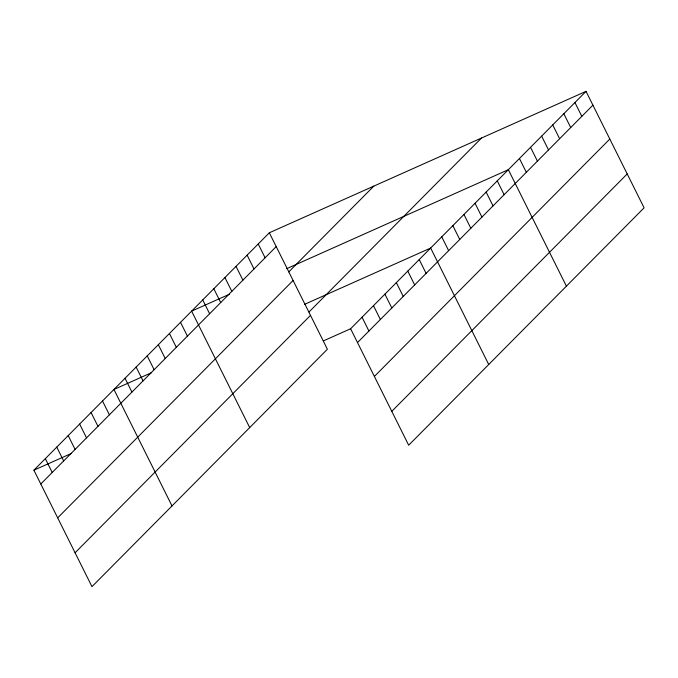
<?xml version="1.0" encoding="UTF-8"?>
<svg xmlns="http://www.w3.org/2000/svg" width="678" height="678" viewBox="0 0 678 678"><rect width="100%" height="100%" fill="white"/><g stroke="black" fill="none" stroke-linecap="round" stroke-linejoin="round"><path stroke-width="1.02" d="M269.319 232.783L327.389 349.246L91.971 586.648L33.9 470.185L269.319 232.783L586.029 91.352L644.1 207.815L408.681 445.217L350.611 328.754L586.029 91.352M40.79 483.999L276.209 246.597M288.743 271.912L373.832 186.111M57.672 517.873L293.099 280.472M308.99 312.007L481.516 138.024M75.08 552.773L310.499 315.372M357.501 342.56L592.919 105.166M374.392 376.434L609.81 139.041M391.791 411.343L627.209 173.941M229.291 294.303L191.628 311.126L249.699 427.589M286.735 268.658L508.347 169.695L566.41 286.158M151.609 372.646L113.946 389.469L172.009 505.932M304.414 304.405L430.657 248.038L488.719 364.501M33.9 470.185L71.563 453.362M323.304 340.941L350.611 328.754M574.936 102.539L581.817 116.353M563.833 113.734L570.723 127.549M552.74 124.922L559.621 138.736M541.637 136.117L548.527 149.931M530.543 147.312L537.425 161.118M519.441 158.499L526.331 172.314M497.245 180.882L504.135 194.696M486.143 192.077L493.033 205.892M475.049 203.264L481.931 217.079M463.947 214.46L470.837 228.274M452.853 225.647L459.735 239.461M441.751 236.842L448.641 250.657M419.224 259.564L426.106 273.378M407.783 271.098L414.673 284.904M396.35 282.624L403.24 296.439M384.918 294.159L391.799 307.973M373.485 305.685L380.366 319.499M362.044 317.219L368.934 331.034M258.225 243.978L265.106 257.784M247.123 255.165L254.013 268.98M236.029 266.361L242.91 280.175M224.926 277.548L231.817 291.362M213.824 288.743L220.714 302.558M202.73 299.93L209.612 313.745M180.534 322.321L187.416 336.127M169.432 333.508L176.322 347.322M158.338 344.704L165.22 358.509M147.236 355.891L154.126 369.705M136.142 367.086L143.024 380.892M125.04 378.273L131.93 392.087M102.505 400.995L109.395 414.809M91.072 412.529L97.963 426.343M79.64 424.064L86.521 437.869M68.207 435.59L75.088 449.404M56.766 447.124L63.656 460.93M45.333 458.65L52.223 472.464"/></g></svg>
